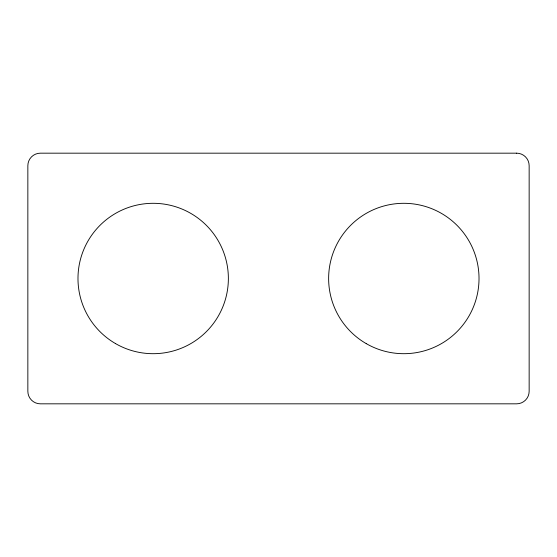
<?xml version="1.0" encoding="UTF-8"?>
<svg xmlns="http://www.w3.org/2000/svg" width="557" height="557" viewBox="0 0 557 557"><rect width="100%" height="100%" fill="white"/><g stroke="black" fill="none" stroke-linecap="round" stroke-linejoin="round"><path stroke-width="0.84" d="M516.618 153.175L40.383 153.175A12.533 12.533 0 0 0 27.85 165.708L27.85 391.293A12.533 12.533 0 0 0 40.383 403.825L516.618 403.825A12.533 12.533 0 0 0 529.15 391.293L529.15 165.708A12.533 12.533 0 0 0 516.618 153.175M115.578 343.62A75.195 75.195 0 0 0 228.37 278.5A75.195 75.195 0 0 0 115.578 213.38A75.195 75.195 0 0 0 115.578 343.62M366.228 343.62A75.195 75.195 0 0 0 479.02 278.5A75.195 75.195 0 0 0 366.228 213.38A75.195 75.195 0 0 0 366.228 343.62"/></g></svg>
